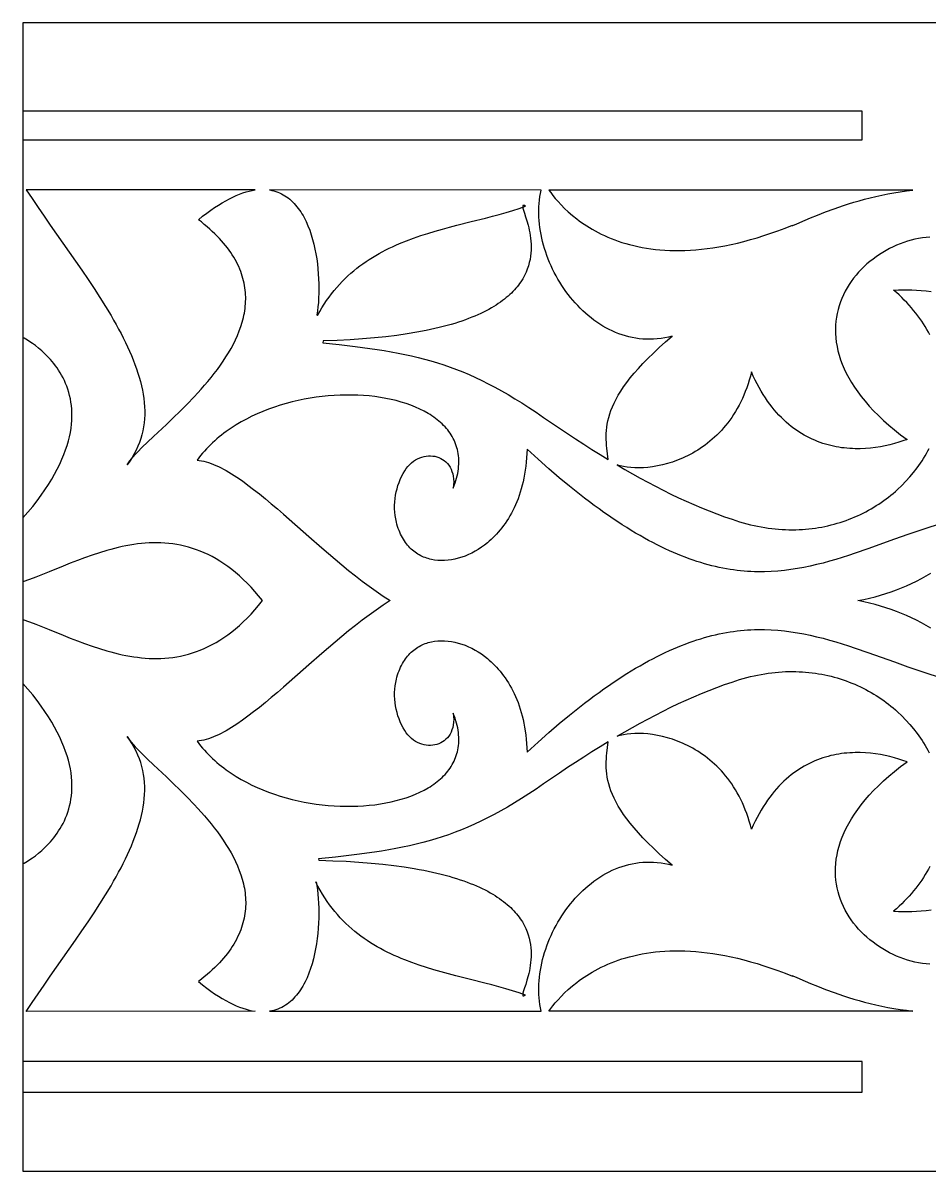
# Model space of a CAD drawing. Extents: x -53 to 63, y -91 to -51.
# Drawn here: x -53.41 to -21.84, y -91.46 to -51.46 of the extents above; entities that cross this region are included whole.
import ezdxf

# ---------------------------------------------------------------- set-up
doc = ezdxf.new("R2010")
doc.units = 0
doc.header["$MEASUREMENT"] = 0
doc.layers.get('0').update_dxf_attribs({"linetype": 'CONTINUOUS'})
doc.layers.add('LAYER_1', color=18, linetype='CONTINUOUS')

msp = doc.modelspace()

# ---------------------------------------------------------------- linework, layer by layer
msp.add_line((-53.408, -51.459), (-53.408, -91.458))
at = {"layer": 'LAYER_1'}
for points in [[(63.044, -51.459), (-31.624, -51.459), (-53.408, -51.459)], [(-21.809, -58.916), (-21.94, -58.928), (-22.071, -58.946), (-22.202, -58.968), (-22.332, -58.995), (-22.462, -59.027), (-22.591, -59.065), (-22.719, -59.106), (-22.846, -59.153), (-22.972, -59.204), (-23.095, -59.26), (-23.217, -59.32), (-23.337, -59.384), (-23.455, -59.453), (-23.571, -59.526), (-23.683, -59.602), (-23.793, -59.683), (-23.9, -59.768), (-24.004, -59.856), (-24.104, -59.948), (-24.201, -60.044), (-24.294, -60.143), (-24.383, -60.246), (-24.467, -60.352), (-24.548, -60.461), (-24.623, -60.574), (-24.694, -60.689), (-24.76, -60.807), (-24.821, -60.929), (-24.876, -61.053), (-24.926, -61.18), (-24.97, -61.309), (-25.008, -61.441), (-25.04, -61.576), (-25.065, -61.713), (-25.084, -61.852), (-25.096, -61.993), (-25.101, -62.136), (-25.099, -62.282), (-25.089, -62.429), (-25.072, -62.578), (-25.047, -62.729), (-25.014, -62.881), (-24.973, -63.035), (-24.924, -63.191), (-24.866, -63.348), (-24.799, -63.506), (-24.723, -63.665), (-24.638, -63.825), (-24.544, -63.987), (-24.44, -64.149), (-24.326, -64.312), (-24.202, -64.476), (-24.069, -64.641), (-23.924, -64.806), (-23.77, -64.972), (-23.604, -65.138), (-23.428, -65.304), (-23.24, -65.471), (-23.041, -65.638), (-22.83, -65.804), (-22.608, -65.971), (-22.748, -66.021), (-22.894, -66.069), (-23.046, -66.113), (-23.203, -66.154), (-23.365, -66.19), (-23.532, -66.222), (-23.703, -66.249), (-23.878, -66.269), (-24.056, -66.284), (-24.237, -66.291), (-24.42, -66.291), (-24.513, -66.288), (-24.605, -66.284), (-24.699, -66.276), (-24.792, -66.267), (-24.886, -66.256), (-24.98, -66.242), (-25.074, -66.225), (-25.168, -66.207), (-25.262, -66.185), (-25.356, -66.161), (-25.45, -66.135), (-25.544, -66.106), (-25.638, -66.073), (-25.731, -66.038), (-25.825, -66), (-25.918, -65.96), (-26.01, -65.916), (-26.102, -65.868), (-26.193, -65.818), (-26.284, -65.764), (-26.375, -65.707), (-26.464, -65.647), (-26.553, -65.583), (-26.641, -65.516), (-26.728, -65.445), (-26.815, -65.37), (-26.9, -65.291), (-26.985, -65.209), (-27.068, -65.123), (-27.15, -65.033), (-27.231, -64.939), (-27.311, -64.84), (-27.389, -64.738), (-27.466, -64.631), (-27.542, -64.52), (-27.616, -64.405), (-27.689, -64.285), (-27.76, -64.161), (-27.829, -64.032), (-27.897, -63.899), (-27.963, -63.761), (-28.028, -63.618), (-28.064, -63.761), (-28.104, -63.9), (-28.147, -64.036), (-28.192, -64.168), (-28.241, -64.297), (-28.292, -64.422), (-28.345, -64.543), (-28.401, -64.661), (-28.459, -64.775), (-28.52, -64.886), (-28.583, -64.994), (-28.648, -65.098), (-28.715, -65.199), (-28.784, -65.296), (-28.855, -65.391), (-28.927, -65.482), (-29.001, -65.57), (-29.077, -65.654), (-29.154, -65.736), (-29.233, -65.815), (-29.313, -65.891), (-29.394, -65.963), (-29.476, -66.033), (-29.559, -66.1), (-29.643, -66.164), (-29.729, -66.225), (-29.814, -66.284), (-29.901, -66.34), (-29.988, -66.393), (-30.075, -66.443), (-30.163, -66.491), (-30.252, -66.536), (-30.34, -66.579), (-30.429, -66.619), (-30.518, -66.657), (-30.606, -66.692), (-30.695, -66.725), (-30.783, -66.756), (-30.871, -66.784), (-30.958, -66.81), (-31.132, -66.855), (-31.303, -66.892), (-31.47, -66.921), (-31.633, -66.942), (-31.791, -66.955), (-31.944, -66.961), (-32.09, -66.959), (-32.229, -66.952), (-32.361, -66.937), (-32.484, -66.917), (-32.598, -66.891), (-32.651, -66.876), (-32.702, -66.859), (-32.436, -67.015), (-32.17, -67.167), (-31.904, -67.315), (-31.637, -67.46), (-31.37, -67.601), (-31.103, -67.738), (-30.836, -67.87), (-30.569, -67.998), (-30.301, -68.121), (-30.034, -68.24), (-29.767, -68.353), (-29.501, -68.461), (-29.234, -68.563), (-28.969, -68.66), (-28.703, -68.75), (-28.439, -68.835), (-28.313, -68.872), (-28.187, -68.907), (-28.062, -68.939), (-27.937, -68.968), (-27.813, -68.994), (-27.69, -69.018), (-27.567, -69.039), (-27.444, -69.058), (-27.322, -69.074), (-27.201, -69.087), (-27.08, -69.098), (-26.96, -69.106), (-26.841, -69.112), (-26.722, -69.115), (-26.605, -69.116), (-26.487, -69.115), (-26.371, -69.111), (-26.255, -69.105), (-26.141, -69.096), (-26.026, -69.086), (-25.913, -69.073), (-25.801, -69.057), (-25.69, -69.04), (-25.579, -69.02), (-25.469, -68.999), (-25.361, -68.975), (-25.253, -68.949), (-25.146, -68.921), (-25.041, -68.891), (-24.936, -68.859), (-24.832, -68.825), (-24.73, -68.789), (-24.628, -68.752), (-24.528, -68.712), (-24.429, -68.671), (-24.331, -68.627), (-24.234, -68.582), (-24.138, -68.536), (-24.044, -68.487), (-23.951, -68.437), (-23.859, -68.385), (-23.768, -68.331), (-23.679, -68.276), (-23.591, -68.219), (-23.504, -68.161), (-23.419, -68.101), (-23.335, -68.04), (-23.252, -67.977), (-23.171, -67.913), (-23.091, -67.847), (-23.013, -67.78), (-22.937, -67.712), (-22.788, -67.571), (-22.645, -67.426), (-22.509, -67.275), (-22.379, -67.12), (-22.256, -66.96), (-22.198, -66.879), (-22.14, -66.797), (-22.085, -66.713), (-22.031, -66.629), (-21.98, -66.544), (-21.93, -66.458), (-21.882, -66.371), (-21.835, -66.283)], [(-21.812, -62.327), (-21.864, -62.231), (-21.918, -62.135), (-21.975, -62.039), (-22.035, -61.944), (-22.097, -61.849), (-22.163, -61.755), (-22.231, -61.662), (-22.302, -61.569), (-22.377, -61.476), (-22.454, -61.385), (-22.534, -61.293), (-22.617, -61.203), (-22.703, -61.113), (-22.792, -61.025), (-22.884, -60.936), (-22.98, -60.849), (-23.078, -60.763), (-22.903, -60.755), (-22.7, -60.753), (-22.574, -60.755), (-22.435, -60.759), (-22.283, -60.767), (-22.119, -60.779), (-21.946, -60.795), (-21.764, -60.817)], [(-21.595, -68.953), (-21.845, -69.033), (-22.092, -69.114), (-22.576, -69.281), (-23.048, -69.449), (-23.968, -69.778), (-24.419, -69.934), (-24.643, -70.009), (-24.866, -70.08), (-25.088, -70.149), (-25.311, -70.213), (-25.533, -70.274), (-25.756, -70.33), (-25.979, -70.382), (-26.203, -70.428), (-26.427, -70.469), (-26.653, -70.505), (-26.88, -70.533), (-27.109, -70.556), (-27.34, -70.571), (-27.572, -70.579), (-27.807, -70.579), (-27.926, -70.576), (-28.045, -70.572), (-28.164, -70.565), (-28.285, -70.555), (-28.406, -70.544), (-28.528, -70.53), (-28.651, -70.514), (-28.774, -70.496), (-28.899, -70.475), (-29.024, -70.452), (-29.15, -70.426), (-29.277, -70.398), (-29.405, -70.367), (-29.534, -70.334), (-29.665, -70.298), (-29.796, -70.259), (-29.928, -70.218), (-30.061, -70.173), (-30.196, -70.126), (-30.332, -70.076), (-30.469, -70.023), (-30.607, -69.967), (-30.746, -69.907), (-30.887, -69.845), (-31.029, -69.78), (-31.172, -69.711), (-31.317, -69.639), (-31.463, -69.564), (-31.61, -69.486), (-31.759, -69.404), (-31.91, -69.319), (-32.062, -69.23), (-32.215, -69.138), (-32.37, -69.042), (-32.527, -68.943), (-32.685, -68.84), (-32.845, -68.733), (-33.007, -68.623), (-33.17, -68.509), (-33.336, -68.39), (-33.502, -68.269), (-33.671, -68.143), (-33.842, -68.013), (-34.014, -67.879), (-34.188, -67.741), (-34.364, -67.599), (-34.723, -67.302), (-35.089, -66.988), (-35.463, -66.657), (-35.846, -66.308), (-35.852, -66.463), (-35.861, -66.614), (-35.874, -66.761), (-35.89, -66.905), (-35.909, -67.045), (-35.931, -67.181), (-35.956, -67.313), (-35.984, -67.442), (-36.014, -67.567), (-36.047, -67.689), (-36.083, -67.807), (-36.121, -67.922), (-36.161, -68.034), (-36.203, -68.142), (-36.248, -68.247), (-36.294, -68.348), (-36.343, -68.447), (-36.393, -68.542), (-36.445, -68.634), (-36.498, -68.723), (-36.553, -68.809), (-36.61, -68.892), (-36.667, -68.972), (-36.726, -69.049), (-36.786, -69.123), (-36.847, -69.195), (-36.908, -69.264), (-36.971, -69.33), (-37.034, -69.393), (-37.098, -69.454), (-37.162, -69.512), (-37.227, -69.567), (-37.33, -69.65), (-37.437, -69.727), (-37.546, -69.799), (-37.658, -69.866), (-37.772, -69.926), (-37.887, -69.981), (-38.004, -70.03), (-38.122, -70.072), (-38.241, -70.108), (-38.36, -70.138), (-38.48, -70.161), (-38.599, -70.177), (-38.717, -70.186), (-38.835, -70.188), (-38.951, -70.183), (-39.065, -70.17), (-39.178, -70.15), (-39.233, -70.137), (-39.288, -70.122), (-39.342, -70.106), (-39.396, -70.087), (-39.448, -70.066), (-39.5, -70.043), (-39.551, -70.019), (-39.601, -69.992), (-39.651, -69.963), (-39.699, -69.932), (-39.746, -69.899), (-39.793, -69.864), (-39.838, -69.826), (-39.882, -69.787), (-39.925, -69.745), (-39.966, -69.701), (-40.007, -69.655), (-40.046, -69.607), (-40.084, -69.556), (-40.12, -69.503), (-40.155, -69.448), (-40.189, -69.391), (-40.221, -69.331), (-40.251, -69.269), (-40.28, -69.205), (-40.307, -69.138), (-40.333, -69.069), (-40.356, -68.997), (-40.378, -68.923), (-40.399, -68.847), (-40.423, -68.732), (-40.442, -68.617), (-40.454, -68.5), (-40.46, -68.383), (-40.46, -68.265), (-40.455, -68.148), (-40.443, -68.031), (-40.426, -67.915), (-40.404, -67.8), (-40.376, -67.687), (-40.343, -67.575), (-40.305, -67.466), (-40.262, -67.36), (-40.215, -67.256), (-40.163, -67.156), (-40.106, -67.06), (-40.052, -66.98), (-39.994, -66.907), (-39.932, -66.841), (-39.867, -66.781), (-39.8, -66.728), (-39.73, -66.682), (-39.658, -66.642), (-39.584, -66.609), (-39.509, -66.583), (-39.434, -66.563), (-39.358, -66.549), (-39.283, -66.542), (-39.207, -66.54), (-39.133, -66.546), (-39.06, -66.557), (-38.989, -66.575), (-38.92, -66.599), (-38.853, -66.628), (-38.79, -66.664), (-38.729, -66.706), (-38.673, -66.754), (-38.62, -66.808), (-38.573, -66.868), (-38.53, -66.933), (-38.492, -67.004), (-38.461, -67.081), (-38.435, -67.164), (-38.417, -67.252), (-38.405, -67.346), (-38.401, -67.446), (-38.404, -67.55), (-38.416, -67.661), (-38.382, -67.573), (-38.352, -67.486), (-38.324, -67.401), (-38.3, -67.316), (-38.279, -67.233), (-38.262, -67.151), (-38.248, -67.07), (-38.237, -66.99), (-38.229, -66.911), (-38.224, -66.834), (-38.222, -66.757), (-38.223, -66.682), (-38.227, -66.608), (-38.234, -66.535), (-38.243, -66.464), (-38.256, -66.393), (-38.271, -66.324), (-38.289, -66.256), (-38.31, -66.189), (-38.333, -66.123), (-38.359, -66.058), (-38.388, -65.995), (-38.419, -65.933), (-38.453, -65.872), (-38.489, -65.812), (-38.527, -65.754), (-38.568, -65.696), (-38.611, -65.64), (-38.656, -65.585), (-38.704, -65.532), (-38.753, -65.479), (-38.805, -65.428), (-38.859, -65.378), (-38.915, -65.329), (-38.973, -65.282), (-39.033, -65.235), (-39.095, -65.19), (-39.159, -65.147), (-39.225, -65.104), (-39.292, -65.063), (-39.432, -64.984), (-39.579, -64.91), (-39.732, -64.842), (-39.892, -64.778), (-40.057, -64.719), (-40.227, -64.666), (-40.402, -64.618), (-40.583, -64.575), (-40.767, -64.537), (-40.955, -64.505), (-41.148, -64.477), (-41.343, -64.455), (-41.541, -64.439), (-41.743, -64.427), (-41.946, -64.421), (-42.151, -64.421), (-42.359, -64.426), (-42.567, -64.436), (-42.776, -64.452), (-42.986, -64.473), (-43.197, -64.499), (-43.407, -64.532), (-43.617, -64.569), (-43.826, -64.613), (-44.034, -64.662), (-44.241, -64.716), (-44.446, -64.776), (-44.649, -64.842), (-44.85, -64.914), (-45.048, -64.991), (-45.243, -65.074), (-45.434, -65.163), (-45.622, -65.257), (-45.806, -65.358), (-45.985, -65.464), (-46.159, -65.576), (-46.329, -65.694), (-46.411, -65.755), (-46.493, -65.818), (-46.572, -65.882), (-46.651, -65.948), (-46.728, -66.015), (-46.803, -66.084), (-46.876, -66.154), (-46.948, -66.226), (-47.019, -66.299), (-47.087, -66.373), (-47.154, -66.45), (-47.219, -66.527), (-47.282, -66.606), (-47.343, -66.687), (-47.265, -66.697), (-47.185, -66.71), (-47.104, -66.728), (-47.022, -66.749), (-46.939, -66.775), (-46.855, -66.804), (-46.77, -66.837), (-46.683, -66.874), (-46.596, -66.914), (-46.507, -66.958), (-46.418, -67.004), (-46.327, -67.054), (-46.236, -67.108), (-46.143, -67.164), (-45.956, -67.285), (-45.764, -67.416), (-45.569, -67.558), (-45.371, -67.709), (-45.169, -67.868), (-44.964, -68.035), (-44.756, -68.209), (-44.545, -68.389), (-44.331, -68.573), (-43.449, -69.349), (-42.995, -69.747), (-42.764, -69.946), (-42.532, -70.144), (-42.298, -70.34), (-42.062, -70.532), (-41.825, -70.722), (-41.586, -70.907), (-41.346, -71.086), (-41.105, -71.26), (-40.863, -71.427), (-40.62, -71.586), (-40.863, -71.745), (-41.105, -71.912), (-41.346, -72.086), (-41.586, -72.265), (-41.825, -72.45), (-42.062, -72.639), (-42.298, -72.832), (-42.532, -73.028), (-42.764, -73.225), (-42.995, -73.424), (-43.449, -73.822), (-44.331, -74.598), (-44.545, -74.783), (-44.756, -74.963), (-44.964, -75.136), (-45.169, -75.303), (-45.371, -75.463), (-45.569, -75.613), (-45.764, -75.755), (-45.956, -75.887), (-46.143, -76.008), (-46.236, -76.064), (-46.327, -76.117), (-46.418, -76.167), (-46.507, -76.214), (-46.596, -76.258), (-46.683, -76.298), (-46.77, -76.334), (-46.855, -76.367), (-46.939, -76.397), (-47.022, -76.422), (-47.104, -76.444), (-47.185, -76.462), (-47.265, -76.475), (-47.343, -76.484), (-47.282, -76.565), (-47.219, -76.644), (-47.154, -76.722), (-47.087, -76.798), (-47.019, -76.873), (-46.948, -76.946), (-46.876, -77.018), (-46.803, -77.088), (-46.728, -77.156), (-46.651, -77.224), (-46.572, -77.289), (-46.493, -77.353), (-46.411, -77.416), (-46.329, -77.477), (-46.159, -77.595), (-45.985, -77.707), (-45.806, -77.814), (-45.622, -77.914), (-45.434, -78.009), (-45.243, -78.097), (-45.048, -78.18), (-44.85, -78.258), (-44.649, -78.329), (-44.446, -78.395), (-44.241, -78.455), (-44.034, -78.51), (-43.826, -78.559), (-43.617, -78.602), (-43.407, -78.64), (-43.197, -78.672), (-42.986, -78.699), (-42.776, -78.72), (-42.567, -78.736), (-42.359, -78.746), (-42.151, -78.751), (-41.946, -78.75), (-41.743, -78.744), (-41.541, -78.733), (-41.343, -78.716), (-41.148, -78.694), (-40.955, -78.667), (-40.767, -78.634), (-40.583, -78.596), (-40.402, -78.553), (-40.227, -78.505), (-40.057, -78.452), (-39.892, -78.393), (-39.732, -78.33), (-39.579, -78.261), (-39.432, -78.187), (-39.292, -78.109), (-39.225, -78.067), (-39.159, -78.025), (-39.095, -77.981), (-39.033, -77.936), (-38.973, -77.89), (-38.915, -77.842), (-38.859, -77.793), (-38.805, -77.743), (-38.753, -77.692), (-38.704, -77.64), (-38.656, -77.586), (-38.611, -77.531), (-38.568, -77.475), (-38.527, -77.418), (-38.489, -77.359), (-38.453, -77.3), (-38.419, -77.239), (-38.388, -77.176), (-38.359, -77.113), (-38.333, -77.049), (-38.31, -76.983), (-38.289, -76.916), (-38.271, -76.848), (-38.256, -76.778), (-38.243, -76.708), (-38.234, -76.636), (-38.227, -76.563), (-38.223, -76.489), (-38.222, -76.414), (-38.224, -76.338), (-38.229, -76.26), (-38.237, -76.182), (-38.248, -76.102), (-38.262, -76.021), (-38.279, -75.939), (-38.3, -75.855), (-38.324, -75.771), (-38.352, -75.685), (-38.382, -75.599), (-38.416, -75.511), (-38.404, -75.621), (-38.401, -75.726), (-38.405, -75.825), (-38.417, -75.919), (-38.435, -76.007), (-38.461, -76.09), (-38.492, -76.167), (-38.53, -76.238), (-38.573, -76.304), (-38.62, -76.363), (-38.673, -76.417), (-38.729, -76.465), (-38.79, -76.507), (-38.853, -76.543), (-38.92, -76.573), (-38.989, -76.596), (-39.06, -76.614), (-39.133, -76.626), (-39.207, -76.631), (-39.283, -76.63), (-39.358, -76.622), (-39.434, -76.609), (-39.509, -76.589), (-39.584, -76.562), (-39.658, -76.529), (-39.73, -76.489), (-39.8, -76.443), (-39.867, -76.39), (-39.932, -76.331), (-39.994, -76.264), (-40.052, -76.191), (-40.106, -76.111), (-40.163, -76.015), (-40.215, -75.915), (-40.262, -75.812), (-40.305, -75.705), (-40.343, -75.596), (-40.376, -75.485), (-40.404, -75.371), (-40.426, -75.256), (-40.443, -75.14), (-40.455, -75.023), (-40.46, -74.906), (-40.46, -74.789), (-40.454, -74.671), (-40.442, -74.555), (-40.423, -74.439), (-40.399, -74.325), (-40.378, -74.248), (-40.356, -74.174), (-40.333, -74.103), (-40.307, -74.033), (-40.28, -73.967), (-40.251, -73.902), (-40.221, -73.84), (-40.189, -73.78), (-40.155, -73.723), (-40.12, -73.668), (-40.084, -73.615), (-40.046, -73.564), (-40.007, -73.516), (-39.966, -73.47), (-39.925, -73.426), (-39.882, -73.384), (-39.838, -73.345), (-39.793, -73.308), (-39.746, -73.272), (-39.699, -73.239), (-39.651, -73.208), (-39.601, -73.179), (-39.551, -73.153), (-39.5, -73.128), (-39.448, -73.105), (-39.396, -73.084), (-39.342, -73.066), (-39.288, -73.049), (-39.233, -73.034), (-39.178, -73.021), (-39.065, -73.001), (-38.951, -72.988), (-38.835, -72.983), (-38.717, -72.985), (-38.599, -72.995), (-38.48, -73.011), (-38.36, -73.034), (-38.241, -73.063), (-38.122, -73.099), (-38.004, -73.142), (-37.887, -73.19), (-37.772, -73.245), (-37.658, -73.306), (-37.546, -73.372), (-37.437, -73.444), (-37.33, -73.521), (-37.227, -73.604), (-37.162, -73.66), (-37.098, -73.718), (-37.034, -73.779), (-36.971, -73.842), (-36.908, -73.908), (-36.847, -73.977), (-36.786, -74.048), (-36.726, -74.122), (-36.667, -74.2), (-36.61, -74.28), (-36.553, -74.363), (-36.498, -74.449), (-36.445, -74.538), (-36.393, -74.63), (-36.343, -74.725), (-36.294, -74.823), (-36.248, -74.925), (-36.203, -75.03), (-36.161, -75.138), (-36.121, -75.249), (-36.083, -75.364), (-36.047, -75.483), (-36.014, -75.604), (-35.984, -75.73), (-35.956, -75.858), (-35.931, -75.991), (-35.909, -76.127), (-35.89, -76.267), (-35.874, -76.41), (-35.861, -76.557), (-35.852, -76.708), (-35.846, -76.863), (-35.463, -76.514), (-35.089, -76.183), (-34.723, -75.869), (-34.364, -75.573), (-34.188, -75.431), (-34.014, -75.293), (-33.842, -75.159), (-33.671, -75.029), (-33.502, -74.903), (-33.336, -74.781), (-33.17, -74.663), (-33.007, -74.549), (-32.845, -74.438), (-32.685, -74.331), (-32.527, -74.228), (-32.37, -74.129), (-32.215, -74.033), (-32.062, -73.941), (-31.91, -73.853), (-31.759, -73.767), (-31.61, -73.686), (-31.463, -73.607), (-31.317, -73.532), (-31.172, -73.46), (-31.029, -73.392), (-30.887, -73.326), (-30.746, -73.264), (-30.607, -73.205), (-30.469, -73.149), (-30.332, -73.096), (-30.196, -73.046), (-30.061, -72.998), (-29.928, -72.954), (-29.796, -72.912), (-29.665, -72.874), (-29.534, -72.838), (-29.405, -72.804), (-29.277, -72.773), (-29.15, -72.745), (-29.024, -72.72), (-28.899, -72.696), (-28.774, -72.676), (-28.651, -72.657), (-28.528, -72.641), (-28.406, -72.628), (-28.285, -72.616), (-28.164, -72.607), (-28.045, -72.6), (-27.926, -72.595), (-27.807, -72.592), (-27.572, -72.593), (-27.34, -72.601), (-27.109, -72.616), (-26.88, -72.638), (-26.653, -72.667), (-26.427, -72.702), (-26.203, -72.743), (-25.979, -72.79), (-25.756, -72.841), (-25.533, -72.898), (-25.311, -72.958), (-25.088, -73.023), (-24.866, -73.091), (-24.643, -73.163), (-24.419, -73.237), (-23.968, -73.393), (-23.048, -73.723), (-22.576, -73.891), (-22.092, -74.057), (-21.845, -74.139), (-21.595, -74.219)], [(-21.773, -72.542), (-21.939, -72.447), (-22.106, -72.356), (-22.276, -72.269), (-22.447, -72.186), (-22.621, -72.107), (-22.798, -72.033), (-22.977, -71.962), (-23.158, -71.895), (-23.343, -71.833), (-23.531, -71.775), (-23.723, -71.721), (-23.918, -71.671), (-24.117, -71.626), (-24.32, -71.586), (-24.117, -71.545), (-23.918, -71.5), (-23.723, -71.451), (-23.531, -71.397), (-23.343, -71.339), (-23.158, -71.277), (-22.977, -71.21), (-22.798, -71.139), (-22.621, -71.064), (-22.447, -70.985), (-22.276, -70.902), (-22.106, -70.815), (-21.939, -70.725), (-21.773, -70.63)], [(-21.809, -84.255), (-21.94, -84.243), (-22.071, -84.226), (-22.202, -84.204), (-22.332, -84.177), (-22.462, -84.144), (-22.591, -84.107), (-22.719, -84.065), (-22.846, -84.019), (-22.972, -83.968), (-23.095, -83.912), (-23.217, -83.852), (-23.337, -83.787), (-23.455, -83.719), (-23.571, -83.646), (-23.683, -83.569), (-23.793, -83.489), (-23.9, -83.404), (-24.004, -83.315), (-24.104, -83.223), (-24.201, -83.128), (-24.294, -83.028), (-24.383, -82.926), (-24.467, -82.82), (-24.548, -82.71), (-24.623, -82.598), (-24.694, -82.483), (-24.76, -82.364), (-24.821, -82.243), (-24.876, -82.119), (-24.926, -81.992), (-24.97, -81.862), (-25.008, -81.73), (-25.04, -81.596), (-25.065, -81.459), (-25.084, -81.32), (-25.096, -81.179), (-25.101, -81.035), (-25.099, -80.89), (-25.089, -80.743), (-25.072, -80.594), (-25.047, -80.443), (-25.014, -80.29), (-24.973, -80.136), (-24.924, -79.981), (-24.866, -79.824), (-24.799, -79.666), (-24.723, -79.507), (-24.638, -79.346), (-24.544, -79.185), (-24.44, -79.022), (-24.326, -78.859), (-24.202, -78.695), (-24.069, -78.531), (-23.924, -78.365), (-23.77, -78.2), (-23.604, -78.034), (-23.428, -77.867), (-23.24, -77.701), (-23.041, -77.534), (-22.83, -77.367), (-22.608, -77.201), (-22.748, -77.151), (-22.894, -77.103), (-23.046, -77.059), (-23.203, -77.018), (-23.365, -76.981), (-23.532, -76.95), (-23.703, -76.923), (-23.878, -76.902), (-24.056, -76.888), (-24.237, -76.88), (-24.42, -76.88), (-24.513, -76.883), (-24.605, -76.888), (-24.699, -76.895), (-24.792, -76.905), (-24.886, -76.916), (-24.98, -76.93), (-25.074, -76.946), (-25.168, -76.965), (-25.262, -76.986), (-25.356, -77.01), (-25.45, -77.037), (-25.544, -77.066), (-25.638, -77.098), (-25.731, -77.133), (-25.825, -77.171), (-25.918, -77.212), (-26.01, -77.256), (-26.102, -77.303), (-26.193, -77.353), (-26.284, -77.407), (-26.375, -77.464), (-26.464, -77.524), (-26.553, -77.588), (-26.641, -77.656), (-26.728, -77.727), (-26.815, -77.802), (-26.9, -77.88), (-26.985, -77.962), (-27.068, -78.048), (-27.15, -78.139), (-27.231, -78.233), (-27.311, -78.331), (-27.389, -78.433), (-27.466, -78.54), (-27.542, -78.651), (-27.616, -78.766), (-27.689, -78.886), (-27.76, -79.01), (-27.829, -79.139), (-27.897, -79.272), (-27.963, -79.411), (-28.028, -79.553), (-28.064, -79.41), (-28.104, -79.271), (-28.147, -79.135), (-28.192, -79.003), (-28.241, -78.874), (-28.292, -78.749), (-28.345, -78.628), (-28.401, -78.51), (-28.459, -78.396), (-28.52, -78.285), (-28.583, -78.177), (-28.648, -78.073), (-28.715, -77.972), (-28.784, -77.875), (-28.855, -77.781), (-28.927, -77.689), (-29.001, -77.602), (-29.077, -77.517), (-29.154, -77.435), (-29.233, -77.356), (-29.313, -77.281), (-29.394, -77.208), (-29.476, -77.138), (-29.559, -77.071), (-29.643, -77.007), (-29.729, -76.946), (-29.814, -76.887), (-29.901, -76.832), (-29.988, -76.778), (-30.075, -76.728), (-30.163, -76.68), (-30.252, -76.635), (-30.34, -76.592), (-30.429, -76.552), (-30.518, -76.514), (-30.606, -76.479), (-30.695, -76.446), (-30.783, -76.416), (-30.871, -76.387), (-30.958, -76.361), (-31.132, -76.316), (-31.303, -76.279), (-31.47, -76.25), (-31.633, -76.23), (-31.791, -76.216), (-31.944, -76.211), (-32.09, -76.212), (-32.229, -76.22), (-32.361, -76.234), (-32.484, -76.255), (-32.598, -76.281), (-32.651, -76.296), (-32.702, -76.312), (-32.436, -76.157), (-32.17, -76.005), (-31.904, -75.856), (-31.637, -75.712), (-31.37, -75.571), (-31.103, -75.434), (-30.836, -75.301), (-30.569, -75.173), (-30.301, -75.05), (-30.034, -74.932), (-29.767, -74.819), (-29.501, -74.711), (-29.234, -74.608), (-28.969, -74.512), (-28.703, -74.421), (-28.439, -74.337), (-28.313, -74.299), (-28.187, -74.265), (-28.062, -74.233), (-27.937, -74.203), (-27.813, -74.177), (-27.69, -74.153), (-27.567, -74.132), (-27.444, -74.114), (-27.322, -74.098), (-27.201, -74.084), (-27.08, -74.074), (-26.96, -74.065), (-26.841, -74.059), (-26.722, -74.056), (-26.605, -74.055), (-26.487, -74.057), (-26.371, -74.061), (-26.255, -74.067), (-26.141, -74.075), (-26.026, -74.086), (-25.913, -74.099), (-25.801, -74.114), (-25.69, -74.132), (-25.579, -74.151), (-25.469, -74.173), (-25.361, -74.197), (-25.253, -74.222), (-25.146, -74.25), (-25.041, -74.28), (-24.936, -74.312), (-24.832, -74.346), (-24.73, -74.382), (-24.628, -74.42), (-24.528, -74.459), (-24.429, -74.501), (-24.331, -74.544), (-24.234, -74.589), (-24.138, -74.636), (-24.044, -74.684), (-23.951, -74.735), (-23.859, -74.787), (-23.768, -74.84), (-23.679, -74.895), (-23.591, -74.952), (-23.504, -75.01), (-23.419, -75.07), (-23.335, -75.131), (-23.252, -75.194), (-23.171, -75.258), (-23.091, -75.324), (-23.013, -75.391), (-22.937, -75.459), (-22.788, -75.6), (-22.645, -75.746), (-22.509, -75.896), (-22.379, -76.052), (-22.256, -76.211), (-22.198, -76.292), (-22.14, -76.375), (-22.085, -76.458), (-22.031, -76.542), (-21.98, -76.627), (-21.93, -76.714), (-21.882, -76.8), (-21.835, -76.888)], [(-21.812, -80.844), (-21.864, -80.941), (-21.918, -81.037), (-21.975, -81.132), (-22.035, -81.227), (-22.097, -81.322), (-22.163, -81.416), (-22.231, -81.51), (-22.302, -81.603), (-22.377, -81.695), (-22.454, -81.787), (-22.534, -81.878), (-22.617, -81.968), (-22.703, -82.058), (-22.792, -82.147), (-22.884, -82.235), (-22.98, -82.322), (-23.078, -82.409), (-22.903, -82.417), (-22.7, -82.419), (-22.574, -82.417), (-22.435, -82.412), (-22.283, -82.404), (-22.119, -82.392), (-21.946, -82.376), (-21.764, -82.354)], [(-53.408, -91.458), (-31.624, -91.458), (63.044, -91.458)]]:
    msp.add_lwpolyline(points, dxfattribs=at)
for points in [[(-53.408, -55.529), (-24.173, -55.529), (-24.173, -54.537), (-53.408, -54.537)], [(-45.323, -57.278), (-53.293, -57.275), (-53.092, -57.579), (-52.884, -57.886), (-52.672, -58.194), (-52.455, -58.505), (-51.573, -59.76), (-51.355, -60.076), (-51.14, -60.392), (-50.93, -60.708), (-50.726, -61.024), (-50.528, -61.339), (-50.34, -61.653), (-50.249, -61.81), (-50.16, -61.966), (-50.075, -62.122), (-49.992, -62.278), (-49.912, -62.433), (-49.835, -62.587), (-49.762, -62.742), (-49.692, -62.895), (-49.626, -63.049), (-49.564, -63.201), (-49.505, -63.353), (-49.451, -63.504), (-49.401, -63.655), (-49.355, -63.805), (-49.314, -63.954), (-49.278, -64.102), (-49.246, -64.25), (-49.22, -64.396), (-49.198, -64.542), (-49.182, -64.687), (-49.172, -64.831), (-49.167, -64.973), (-49.168, -65.115), (-49.175, -65.256), (-49.188, -65.396), (-49.207, -65.534), (-49.233, -65.671), (-49.265, -65.807), (-49.304, -65.942), (-49.35, -66.076), (-49.403, -66.208), (-49.463, -66.339), (-49.531, -66.469), (-49.605, -66.597), (-49.688, -66.724), (-49.779, -66.849), (-49.737, -66.785), (-49.688, -66.718), (-49.632, -66.647), (-49.568, -66.572), (-49.499, -66.495), (-49.423, -66.414), (-49.255, -66.243), (-49.067, -66.06), (-48.862, -65.866), (-48.413, -65.443), (-48.174, -65.217), (-47.931, -64.98), (-47.686, -64.735), (-47.441, -64.48), (-47.32, -64.35), (-47.2, -64.218), (-47.082, -64.083), (-46.966, -63.947), (-46.853, -63.809), (-46.742, -63.67), (-46.635, -63.528), (-46.531, -63.385), (-46.431, -63.241), (-46.335, -63.095), (-46.244, -62.947), (-46.158, -62.798), (-46.077, -62.648), (-46.002, -62.496), (-45.933, -62.344), (-45.871, -62.19), (-45.816, -62.035), (-45.767, -61.879), (-45.727, -61.722), (-45.71, -61.643), (-45.694, -61.564), (-45.681, -61.485), (-45.67, -61.405), (-45.662, -61.326), (-45.655, -61.246), (-45.651, -61.166), (-45.649, -61.086), (-45.649, -61.005), (-45.652, -60.925), (-45.657, -60.844), (-45.665, -60.763), (-45.675, -60.682), (-45.688, -60.601), (-45.704, -60.52), (-45.722, -60.439), (-45.743, -60.358), (-45.767, -60.276), (-45.794, -60.195), (-45.823, -60.113), (-45.856, -60.031), (-45.891, -59.949), (-45.93, -59.868), (-45.971, -59.786), (-46.016, -59.704), (-46.063, -59.622), (-46.114, -59.54), (-46.169, -59.458), (-46.226, -59.376), (-46.287, -59.294), (-46.351, -59.212), (-46.419, -59.13), (-46.49, -59.048), (-46.565, -58.966), (-46.643, -58.884), (-46.725, -58.802), (-46.811, -58.72), (-46.9, -58.638), (-46.993, -58.556), (-47.09, -58.475), (-47.191, -58.393), (-47.295, -58.312), (-47.15, -58.195), (-47.007, -58.086), (-46.868, -57.985), (-46.731, -57.89), (-46.598, -57.803), (-46.468, -57.723), (-46.34, -57.65), (-46.216, -57.583), (-46.094, -57.523), (-45.976, -57.47), (-45.86, -57.423), (-45.747, -57.382), (-45.637, -57.347), (-45.529, -57.319), (-45.425, -57.296)], [(-43.167, -61.631), (-43.143, -61.652), (-43.068, -61.515), (-42.99, -61.382), (-42.91, -61.253), (-42.828, -61.129), (-42.743, -61.009), (-42.656, -60.892), (-42.566, -60.78), (-42.475, -60.671), (-42.381, -60.565), (-42.286, -60.464), (-42.188, -60.366), (-42.089, -60.271), (-41.988, -60.18), (-41.885, -60.091), (-41.78, -60.006), (-41.673, -59.924), (-41.565, -59.845), (-41.456, -59.769), (-41.345, -59.696), (-41.233, -59.625), (-41.119, -59.557), (-41.004, -59.492), (-40.888, -59.428), (-40.771, -59.368), (-40.653, -59.309), (-40.534, -59.253), (-40.414, -59.199), (-40.293, -59.146), (-40.048, -59.047), (-39.801, -58.955), (-39.552, -58.869), (-39.301, -58.789), (-39.049, -58.713), (-38.796, -58.642), (-38.544, -58.573), (-38.291, -58.508), (-37.789, -58.381), (-37.295, -58.257), (-37.052, -58.194), (-36.813, -58.13), (-36.578, -58.063), (-36.347, -57.993), (-36.121, -57.919), (-35.9, -57.841), (-35.932, -57.824), (-35.956, -57.815), (-35.975, -57.813), (-35.982, -57.815), (-35.988, -57.819), (-35.995, -57.831), (-35.998, -57.849), (-35.996, -57.875), (-35.99, -57.906), (-35.968, -57.986), (-35.935, -58.088), (-35.895, -58.211), (-35.851, -58.351), (-35.808, -58.509), (-35.787, -58.593), (-35.768, -58.681), (-35.75, -58.771), (-35.734, -58.865), (-35.722, -58.962), (-35.712, -59.062), (-35.706, -59.163), (-35.704, -59.267), (-35.706, -59.373), (-35.713, -59.48), (-35.725, -59.588), (-35.743, -59.698), (-35.768, -59.809), (-35.799, -59.921), (-35.837, -60.033), (-35.882, -60.145), (-35.936, -60.258), (-35.998, -60.37), (-36.068, -60.482), (-36.107, -60.538), (-36.148, -60.594), (-36.192, -60.649), (-36.238, -60.704), (-36.287, -60.759), (-36.338, -60.814), (-36.392, -60.868), (-36.449, -60.922), (-36.508, -60.976), (-36.57, -61.029), (-36.636, -61.081), (-36.704, -61.134), (-36.775, -61.185), (-36.849, -61.237), (-36.926, -61.287), (-37.006, -61.337), (-37.09, -61.387), (-37.177, -61.436), (-37.267, -61.484), (-37.36, -61.532), (-37.457, -61.578), (-37.558, -61.624), (-37.662, -61.67), (-37.769, -61.714), (-37.881, -61.758), (-37.996, -61.801), (-38.114, -61.843), (-38.237, -61.884), (-38.363, -61.924), (-38.493, -61.963), (-38.628, -62.001), (-38.766, -62.038), (-38.909, -62.074), (-39.055, -62.109), (-39.206, -62.143), (-39.361, -62.176), (-39.684, -62.237), (-40.025, -62.294), (-40.384, -62.346), (-40.762, -62.393), (-41.159, -62.434), (-41.575, -62.469), (-42.011, -62.498), (-42.467, -62.52), (-42.945, -62.537), (-42.964, -62.604), (-42.387, -62.665), (-41.84, -62.729), (-41.576, -62.763), (-41.319, -62.798), (-41.066, -62.836), (-40.819, -62.875), (-40.576, -62.917), (-40.338, -62.962), (-40.103, -63.009), (-39.872, -63.06), (-39.644, -63.114), (-39.418, -63.173), (-39.194, -63.235), (-38.971, -63.302), (-38.75, -63.373), (-38.53, -63.45), (-38.309, -63.531), (-38.089, -63.618), (-37.868, -63.711), (-37.646, -63.811), (-37.422, -63.916), (-37.197, -64.028), (-36.969, -64.147), (-36.738, -64.274), (-36.504, -64.407), (-36.266, -64.549), (-36.025, -64.699), (-35.778, -64.857), (-35.527, -65.023), (-35.27, -65.199), (-34.993, -65.39), (-34.715, -65.579), (-34.435, -65.767), (-34.154, -65.953), (-33.871, -66.136), (-33.587, -66.317), (-33.303, -66.495), (-33.017, -66.671), (-33.042, -66.475), (-33.066, -66.277), (-33.075, -66.177), (-33.083, -66.075), (-33.087, -65.973), (-33.089, -65.869), (-33.087, -65.763), (-33.081, -65.656), (-33.07, -65.546), (-33.053, -65.434), (-33.031, -65.319), (-33.002, -65.202), (-32.967, -65.081), (-32.924, -64.958), (-32.873, -64.831), (-32.813, -64.7), (-32.745, -64.565), (-32.667, -64.427), (-32.579, -64.284), (-32.48, -64.137), (-32.37, -63.984), (-32.248, -63.827), (-32.114, -63.665), (-31.967, -63.498), (-31.807, -63.325), (-31.633, -63.146), (-31.444, -62.961), (-31.241, -62.77), (-31.022, -62.573), (-30.787, -62.369), (-30.919, -62.402), (-31.049, -62.429), (-31.178, -62.45), (-31.307, -62.466), (-31.435, -62.476), (-31.562, -62.48), (-31.687, -62.478), (-31.812, -62.472), (-31.936, -62.46), (-32.058, -62.443), (-32.179, -62.421), (-32.299, -62.394), (-32.417, -62.362), (-32.534, -62.326), (-32.65, -62.285), (-32.764, -62.24), (-32.876, -62.19), (-32.987, -62.137), (-33.096, -62.079), (-33.203, -62.017), (-33.308, -61.952), (-33.412, -61.883), (-33.514, -61.81), (-33.614, -61.735), (-33.711, -61.655), (-33.807, -61.573), (-33.9, -61.487), (-33.992, -61.399), (-34.081, -61.308), (-34.167, -61.214), (-34.252, -61.117), (-34.334, -61.018), (-34.413, -60.917), (-34.49, -60.814), (-34.565, -60.708), (-34.636, -60.6), (-34.705, -60.491), (-34.772, -60.38), (-34.835, -60.267), (-34.896, -60.153), (-34.954, -60.037), (-35.008, -59.921), (-35.06, -59.803), (-35.109, -59.684), (-35.155, -59.564), (-35.197, -59.443), (-35.236, -59.322), (-35.272, -59.201), (-35.304, -59.078), (-35.333, -58.956), (-35.359, -58.834), (-35.381, -58.711), (-35.4, -58.589), (-35.415, -58.466), (-35.426, -58.344), (-35.433, -58.223), (-35.437, -58.102), (-35.437, -57.982), (-35.433, -57.862), (-35.425, -57.744), (-35.413, -57.627), (-35.397, -57.51), (-35.377, -57.395), (-35.352, -57.282), (-44.814, -57.278), (-44.741, -57.292), (-44.67, -57.309), (-44.601, -57.329), (-44.534, -57.352), (-44.468, -57.379), (-44.405, -57.409), (-44.343, -57.442), (-44.283, -57.477), (-44.224, -57.516), (-44.168, -57.557), (-44.112, -57.601), (-44.059, -57.648), (-44.007, -57.697), (-43.957, -57.749), (-43.909, -57.803), (-43.862, -57.859), (-43.817, -57.918), (-43.773, -57.978), (-43.731, -58.041), (-43.69, -58.105), (-43.651, -58.172), (-43.613, -58.24), (-43.577, -58.31), (-43.543, -58.381), (-43.478, -58.529), (-43.418, -58.682), (-43.365, -58.84), (-43.316, -59.003), (-43.273, -59.168), (-43.235, -59.337), (-43.202, -59.508), (-43.174, -59.68), (-43.151, -59.853), (-43.132, -60.027), (-43.118, -60.2), (-43.107, -60.372), (-43.102, -60.542), (-43.1, -60.71), (-43.102, -60.875), (-43.108, -61.036), (-43.117, -61.193), (-43.13, -61.345), (-43.147, -61.491)], [(-22.406, -57.288), (-35.085, -57.282), (-35.02, -57.371), (-34.946, -57.469), (-34.861, -57.573), (-34.764, -57.684), (-34.657, -57.799), (-34.539, -57.919), (-34.408, -58.041), (-34.266, -58.164), (-34.112, -58.287), (-34.03, -58.349), (-33.945, -58.41), (-33.857, -58.47), (-33.765, -58.53), (-33.671, -58.589), (-33.573, -58.647), (-33.471, -58.704), (-33.367, -58.76), (-33.259, -58.815), (-33.148, -58.867), (-33.033, -58.918), (-32.915, -58.968), (-32.793, -59.015), (-32.668, -59.06), (-32.539, -59.103), (-32.407, -59.143), (-32.271, -59.181), (-32.131, -59.217), (-31.987, -59.249), (-31.84, -59.278), (-31.689, -59.304), (-31.535, -59.327), (-31.376, -59.346), (-31.214, -59.362), (-31.048, -59.374), (-30.877, -59.383), (-30.703, -59.387), (-30.525, -59.387), (-30.343, -59.382), (-30.157, -59.374), (-29.967, -59.36), (-29.772, -59.342), (-29.574, -59.319), (-29.371, -59.291), (-29.164, -59.257), (-28.953, -59.219), (-28.737, -59.175), (-28.518, -59.125), (-28.294, -59.069), (-28.065, -59.008), (-27.832, -58.94), (-27.595, -58.866), (-27.353, -58.786), (-27.107, -58.699), (-26.856, -58.606), (-26.601, -58.506), (-26.608, -58.517), (-26.608, -58.519), (-26.604, -58.52), (-26.588, -58.517), (-26.56, -58.508), (-26.472, -58.471), (-26.342, -58.414), (-25.966, -58.251), (-25.724, -58.151), (-25.451, -58.043), (-25.148, -57.931), (-24.986, -57.875), (-24.817, -57.818), (-24.643, -57.762), (-24.463, -57.706), (-24.277, -57.652), (-24.086, -57.6), (-23.89, -57.549), (-23.689, -57.501), (-23.484, -57.456), (-23.275, -57.415), (-23.062, -57.376), (-22.846, -57.342), (-22.627, -57.313)], [(-53.408, -68.704), (-53.234, -68.501), (-53.07, -68.301), (-52.917, -68.104), (-52.775, -67.911), (-52.643, -67.722), (-52.52, -67.536), (-52.408, -67.354), (-52.305, -67.175), (-52.211, -67), (-52.125, -66.829), (-52.049, -66.661), (-51.981, -66.496), (-51.921, -66.335), (-51.869, -66.177), (-51.824, -66.023), (-51.787, -65.873), (-51.756, -65.725), (-51.733, -65.581), (-51.716, -65.441), (-51.705, -65.304), (-51.7, -65.17), (-51.701, -65.04), (-51.707, -64.913), (-51.719, -64.789), (-51.735, -64.669), (-51.757, -64.552), (-51.782, -64.438), (-51.812, -64.328), (-51.845, -64.221), (-51.883, -64.117), (-51.923, -64.016), (-51.967, -63.919), (-52.013, -63.824), (-52.062, -63.733), (-52.113, -63.645), (-52.167, -63.561), (-52.222, -63.479), (-52.278, -63.401), (-52.336, -63.326), (-52.395, -63.253), (-52.454, -63.184), (-52.514, -63.119), (-52.574, -63.056), (-52.634, -62.996), (-52.753, -62.885), (-52.868, -62.787), (-52.977, -62.701), (-53.079, -62.626), (-53.171, -62.563), (-53.251, -62.512), (-53.366, -62.445), (-53.408, -62.422)], [(-53.408, -72.241), (-53.186, -72.322), (-52.96, -72.408), (-52.493, -72.595), (-52.01, -72.792), (-51.763, -72.89), (-51.513, -72.987), (-51.26, -73.082), (-51.003, -73.172), (-50.744, -73.257), (-50.483, -73.336), (-50.351, -73.372), (-50.219, -73.407), (-50.087, -73.439), (-49.953, -73.469), (-49.82, -73.496), (-49.686, -73.52), (-49.551, -73.542), (-49.416, -73.56), (-49.281, -73.575), (-49.146, -73.587), (-49.01, -73.596), (-48.874, -73.6), (-48.738, -73.601), (-48.601, -73.598), (-48.464, -73.59), (-48.327, -73.579), (-48.19, -73.562), (-48.053, -73.542), (-47.916, -73.516), (-47.779, -73.485), (-47.641, -73.45), (-47.504, -73.409), (-47.367, -73.362), (-47.23, -73.31), (-47.093, -73.252), (-46.956, -73.188), (-46.819, -73.119), (-46.682, -73.043), (-46.545, -72.96), (-46.409, -72.871), (-46.273, -72.775), (-46.137, -72.673), (-46.002, -72.563), (-45.867, -72.446), (-45.732, -72.322), (-45.597, -72.191), (-45.463, -72.051), (-45.33, -71.904), (-45.197, -71.749), (-45.064, -71.586), (-45.197, -71.423), (-45.33, -71.268), (-45.463, -71.12), (-45.597, -70.981), (-45.732, -70.85), (-45.867, -70.725), (-46.002, -70.609), (-46.137, -70.499), (-46.273, -70.396), (-46.409, -70.301), (-46.545, -70.212), (-46.682, -70.129), (-46.819, -70.053), (-46.956, -69.983), (-47.093, -69.92), (-47.23, -69.862), (-47.367, -69.81), (-47.504, -69.763), (-47.641, -69.722), (-47.779, -69.686), (-47.916, -69.656), (-48.053, -69.63), (-48.19, -69.609), (-48.327, -69.593), (-48.464, -69.581), (-48.601, -69.574), (-48.738, -69.57), (-48.874, -69.571), (-49.01, -69.576), (-49.146, -69.584), (-49.281, -69.596), (-49.416, -69.611), (-49.551, -69.63), (-49.686, -69.651), (-49.82, -69.676), (-49.953, -69.703), (-50.087, -69.732), (-50.219, -69.765), (-50.351, -69.799), (-50.483, -69.835), (-50.744, -69.914), (-51.003, -69.999), (-51.26, -70.09), (-51.513, -70.184), (-51.763, -70.281), (-52.01, -70.38), (-52.493, -70.576), (-52.96, -70.763), (-53.186, -70.85), (-53.408, -70.93)], [(-53.408, -80.75), (-53.366, -80.727), (-53.251, -80.66), (-53.171, -80.608), (-53.079, -80.546), (-52.977, -80.471), (-52.868, -80.385), (-52.753, -80.286), (-52.634, -80.176), (-52.574, -80.116), (-52.514, -80.053), (-52.454, -79.987), (-52.395, -79.918), (-52.336, -79.846), (-52.278, -79.771), (-52.222, -79.692), (-52.167, -79.611), (-52.113, -79.526), (-52.062, -79.438), (-52.013, -79.347), (-51.967, -79.253), (-51.923, -79.156), (-51.883, -79.055), (-51.845, -78.951), (-51.812, -78.844), (-51.782, -78.733), (-51.757, -78.62), (-51.735, -78.503), (-51.719, -78.382), (-51.707, -78.259), (-51.701, -78.132), (-51.7, -78.001), (-51.705, -77.868), (-51.716, -77.731), (-51.733, -77.59), (-51.756, -77.446), (-51.787, -77.299), (-51.824, -77.148), (-51.869, -76.994), (-51.921, -76.837), (-51.981, -76.675), (-52.049, -76.511), (-52.125, -76.343), (-52.211, -76.171), (-52.305, -75.996), (-52.408, -75.818), (-52.52, -75.635), (-52.643, -75.45), (-52.775, -75.26), (-52.917, -75.067), (-53.07, -74.871), (-53.234, -74.671), (-53.408, -74.467)], [(-45.323, -85.893), (-53.293, -85.896), (-53.092, -85.592), (-52.884, -85.285), (-52.672, -84.977), (-52.455, -84.666), (-51.573, -83.411), (-51.355, -83.095), (-51.14, -82.779), (-50.93, -82.463), (-50.726, -82.148), (-50.528, -81.833), (-50.34, -81.519), (-50.249, -81.362), (-50.16, -81.206), (-50.075, -81.05), (-49.992, -80.894), (-49.912, -80.739), (-49.835, -80.584), (-49.762, -80.43), (-49.692, -80.276), (-49.626, -80.123), (-49.564, -79.971), (-49.505, -79.819), (-49.451, -79.667), (-49.401, -79.517), (-49.355, -79.367), (-49.314, -79.218), (-49.278, -79.07), (-49.246, -78.922), (-49.22, -78.775), (-49.198, -78.63), (-49.182, -78.485), (-49.172, -78.341), (-49.167, -78.198), (-49.168, -78.057), (-49.175, -77.916), (-49.188, -77.776), (-49.207, -77.638), (-49.233, -77.5), (-49.265, -77.364), (-49.304, -77.229), (-49.35, -77.096), (-49.403, -76.964), (-49.463, -76.833), (-49.531, -76.703), (-49.605, -76.575), (-49.688, -76.448), (-49.779, -76.323), (-49.737, -76.387), (-49.688, -76.454), (-49.632, -76.525), (-49.568, -76.599), (-49.499, -76.677), (-49.423, -76.758), (-49.255, -76.928), (-49.067, -77.111), (-48.862, -77.306), (-48.413, -77.728), (-48.174, -77.955), (-47.931, -78.191), (-47.686, -78.437), (-47.441, -78.691), (-47.32, -78.822), (-47.2, -78.954), (-47.082, -79.088), (-46.966, -79.224), (-46.853, -79.362), (-46.742, -79.502), (-46.635, -79.643), (-46.531, -79.786), (-46.431, -79.931), (-46.335, -80.077), (-46.244, -80.224), (-46.158, -80.373), (-46.077, -80.523), (-46.002, -80.675), (-45.933, -80.828), (-45.871, -80.982), (-45.816, -81.137), (-45.767, -81.293), (-45.727, -81.45), (-45.71, -81.528), (-45.694, -81.607), (-45.681, -81.687), (-45.67, -81.766), (-45.662, -81.846), (-45.655, -81.926), (-45.651, -82.006), (-45.649, -82.086), (-45.649, -82.166), (-45.652, -82.247), (-45.657, -82.327), (-45.665, -82.408), (-45.675, -82.489), (-45.688, -82.57), (-45.704, -82.651), (-45.722, -82.732), (-45.743, -82.814), (-45.767, -82.895), (-45.794, -82.977), (-45.823, -83.059), (-45.856, -83.14), (-45.891, -83.222), (-45.93, -83.304), (-45.971, -83.386), (-46.016, -83.468), (-46.063, -83.55), (-46.114, -83.632), (-46.169, -83.714), (-46.226, -83.796), (-46.287, -83.878), (-46.351, -83.96), (-46.419, -84.042), (-46.49, -84.124), (-46.565, -84.206), (-46.643, -84.288), (-46.725, -84.37), (-46.811, -84.452), (-46.9, -84.533), (-46.993, -84.615), (-47.09, -84.697), (-47.191, -84.778), (-47.295, -84.86), (-47.15, -84.976), (-47.007, -85.085), (-46.868, -85.187), (-46.731, -85.281), (-46.598, -85.368), (-46.468, -85.449), (-46.34, -85.522), (-46.216, -85.588), (-46.094, -85.648), (-45.976, -85.701), (-45.86, -85.749), (-45.747, -85.789), (-45.637, -85.824), (-45.529, -85.853), (-45.425, -85.876)], [(-43.114, -80.583), (-43.1, -80.631), (-42.614, -80.645), (-42.149, -80.666), (-41.704, -80.693), (-41.28, -80.727), (-40.876, -80.766), (-40.491, -80.811), (-40.124, -80.862), (-39.777, -80.918), (-39.61, -80.947), (-39.447, -80.978), (-39.289, -81.011), (-39.135, -81.044), (-38.985, -81.079), (-38.84, -81.114), (-38.699, -81.151), (-38.562, -81.189), (-38.429, -81.227), (-38.3, -81.267), (-38.175, -81.308), (-38.054, -81.35), (-37.936, -81.392), (-37.823, -81.436), (-37.713, -81.48), (-37.606, -81.525), (-37.504, -81.571), (-37.405, -81.618), (-37.309, -81.665), (-37.217, -81.713), (-37.128, -81.762), (-37.043, -81.812), (-36.961, -81.862), (-36.882, -81.913), (-36.806, -81.964), (-36.733, -82.016), (-36.664, -82.068), (-36.597, -82.121), (-36.533, -82.174), (-36.472, -82.228), (-36.414, -82.282), (-36.359, -82.336), (-36.306, -82.391), (-36.256, -82.446), (-36.209, -82.501), (-36.164, -82.557), (-36.122, -82.613), (-36.082, -82.669), (-36.044, -82.725), (-36.009, -82.781), (-35.945, -82.894), (-35.89, -83.007), (-35.843, -83.12), (-35.804, -83.233), (-35.772, -83.345), (-35.746, -83.457), (-35.727, -83.567), (-35.714, -83.677), (-35.706, -83.785), (-35.703, -83.891), (-35.705, -83.996), (-35.711, -84.098), (-35.72, -84.198), (-35.733, -84.296), (-35.748, -84.39), (-35.765, -84.482), (-35.785, -84.571), (-35.806, -84.656), (-35.849, -84.814), (-35.893, -84.956), (-35.934, -85.08), (-35.967, -85.183), (-35.989, -85.264), (-35.995, -85.296), (-35.997, -85.322), (-35.995, -85.341), (-35.988, -85.353), (-35.982, -85.356), (-35.975, -85.358), (-35.957, -85.357), (-35.932, -85.347), (-35.9, -85.331), (-36.124, -85.252), (-36.353, -85.177), (-36.587, -85.106), (-36.826, -85.038), (-37.069, -84.973), (-37.316, -84.909), (-37.817, -84.783), (-38.326, -84.655), (-38.582, -84.588), (-38.838, -84.518), (-39.094, -84.445), (-39.35, -84.367), (-39.604, -84.285), (-39.856, -84.196), (-40.106, -84.101), (-40.23, -84.051), (-40.353, -83.999), (-40.475, -83.945), (-40.596, -83.889), (-40.716, -83.831), (-40.836, -83.77), (-40.954, -83.707), (-41.071, -83.642), (-41.186, -83.574), (-41.301, -83.503), (-41.414, -83.43), (-41.525, -83.354), (-41.635, -83.275), (-41.743, -83.193), (-41.85, -83.107), (-41.955, -83.019), (-42.058, -82.927), (-42.16, -82.832), (-42.259, -82.734), (-42.356, -82.632), (-42.452, -82.526), (-42.545, -82.417), (-42.636, -82.303), (-42.725, -82.186), (-42.811, -82.065), (-42.895, -81.939), (-42.977, -81.81), (-43.056, -81.676), (-43.132, -81.537), (-43.206, -81.395), (-43.196, -81.377), (-43.171, -81.513), (-43.15, -81.657), (-43.132, -81.808), (-43.118, -81.965), (-43.108, -82.127), (-43.102, -82.295), (-43.1, -82.466), (-43.102, -82.641), (-43.108, -82.818), (-43.119, -82.997), (-43.135, -83.177), (-43.155, -83.357), (-43.181, -83.537), (-43.211, -83.715), (-43.247, -83.892), (-43.289, -84.066), (-43.336, -84.237), (-43.388, -84.404), (-43.447, -84.566), (-43.511, -84.722), (-43.546, -84.798), (-43.582, -84.872), (-43.62, -84.944), (-43.659, -85.015), (-43.7, -85.083), (-43.743, -85.15), (-43.787, -85.214), (-43.833, -85.276), (-43.881, -85.336), (-43.931, -85.394), (-43.982, -85.448), (-44.035, -85.501), (-44.089, -85.55), (-44.146, -85.597), (-44.204, -85.641), (-44.264, -85.682), (-44.326, -85.72), (-44.39, -85.755), (-44.456, -85.787), (-44.524, -85.815), (-44.593, -85.84), (-44.665, -85.861), (-44.738, -85.879), (-44.814, -85.893), (-35.352, -85.89), (-35.377, -85.776), (-35.397, -85.661), (-35.413, -85.545), (-35.425, -85.428), (-35.433, -85.309), (-35.437, -85.19), (-35.437, -85.069), (-35.433, -84.949), (-35.426, -84.827), (-35.415, -84.705), (-35.4, -84.583), (-35.381, -84.46), (-35.359, -84.338), (-35.333, -84.215), (-35.304, -84.093), (-35.272, -83.971), (-35.236, -83.849), (-35.197, -83.728), (-35.155, -83.607), (-35.109, -83.487), (-35.06, -83.369), (-35.008, -83.251), (-34.954, -83.134), (-34.896, -83.018), (-34.835, -82.904), (-34.772, -82.791), (-34.705, -82.68), (-34.636, -82.571), (-34.565, -82.463), (-34.49, -82.358), (-34.413, -82.254), (-34.334, -82.153), (-34.252, -82.054), (-34.167, -81.957), (-34.081, -81.863), (-33.992, -81.772), (-33.9, -81.684), (-33.807, -81.598), (-33.711, -81.516), (-33.614, -81.437), (-33.514, -81.361), (-33.412, -81.288), (-33.308, -81.219), (-33.203, -81.154), (-33.096, -81.092), (-32.987, -81.035), (-32.876, -80.981), (-32.764, -80.932), (-32.65, -80.886), (-32.534, -80.846), (-32.417, -80.809), (-32.299, -80.778), (-32.179, -80.751), (-32.058, -80.729), (-31.936, -80.712), (-31.812, -80.7), (-31.687, -80.693), (-31.562, -80.692), (-31.435, -80.696), (-31.307, -80.706), (-31.178, -80.721), (-31.049, -80.742), (-30.919, -80.77), (-30.787, -80.803), (-31.022, -80.599), (-31.241, -80.401), (-31.444, -80.21), (-31.633, -80.026), (-31.807, -79.847), (-31.967, -79.674), (-32.114, -79.506), (-32.248, -79.344), (-32.37, -79.187), (-32.48, -79.035), (-32.579, -78.888), (-32.667, -78.745), (-32.745, -78.606), (-32.813, -78.471), (-32.873, -78.341), (-32.924, -78.214), (-32.967, -78.09), (-33.002, -77.97), (-33.031, -77.852), (-33.053, -77.738), (-33.07, -77.625), (-33.081, -77.516), (-33.087, -77.408), (-33.089, -77.302), (-33.087, -77.199), (-33.083, -77.096), (-33.075, -76.995), (-33.066, -76.895), (-33.042, -76.697), (-33.017, -76.501), (-33.303, -76.676), (-33.587, -76.854), (-33.871, -77.035), (-34.154, -77.219), (-34.435, -77.404), (-34.715, -77.592), (-34.993, -77.781), (-35.27, -77.972), (-35.531, -78.15), (-35.786, -78.32), (-36.036, -78.48), (-36.282, -78.631), (-36.523, -78.775), (-36.76, -78.91), (-36.994, -79.038), (-37.225, -79.158), (-37.454, -79.271), (-37.681, -79.377), (-37.906, -79.477), (-38.131, -79.57), (-38.355, -79.657), (-38.578, -79.739), (-38.802, -79.816), (-39.027, -79.887), (-39.253, -79.954), (-39.481, -80.016), (-39.712, -80.074), (-39.944, -80.128), (-40.18, -80.178), (-40.42, -80.226), (-40.663, -80.27), (-40.912, -80.311), (-41.165, -80.351), (-41.423, -80.388), (-41.688, -80.423), (-41.958, -80.457), (-42.521, -80.521)], [(-22.406, -85.884), (-35.085, -85.889), (-35.02, -85.8), (-34.946, -85.703), (-34.861, -85.598), (-34.764, -85.488), (-34.657, -85.372), (-34.539, -85.253), (-34.408, -85.131), (-34.266, -85.008), (-34.112, -84.884), (-34.03, -84.823), (-33.945, -84.761), (-33.857, -84.701), (-33.765, -84.641), (-33.671, -84.582), (-33.573, -84.524), (-33.471, -84.467), (-33.367, -84.411), (-33.259, -84.357), (-33.148, -84.304), (-33.033, -84.253), (-32.915, -84.204), (-32.793, -84.156), (-32.668, -84.111), (-32.539, -84.068), (-32.407, -84.028), (-32.271, -83.99), (-32.131, -83.955), (-31.987, -83.922), (-31.84, -83.893), (-31.689, -83.867), (-31.535, -83.844), (-31.376, -83.825), (-31.214, -83.809), (-31.048, -83.797), (-30.877, -83.789), (-30.703, -83.785), (-30.525, -83.785), (-30.343, -83.789), (-30.157, -83.798), (-29.967, -83.811), (-29.772, -83.829), (-29.574, -83.852), (-29.371, -83.88), (-29.164, -83.914), (-28.953, -83.953), (-28.737, -83.997), (-28.518, -84.046), (-28.294, -84.102), (-28.065, -84.164), (-27.832, -84.231), (-27.595, -84.305), (-27.353, -84.385), (-27.107, -84.472), (-26.856, -84.565), (-26.601, -84.665), (-26.608, -84.655), (-26.608, -84.652), (-26.604, -84.651), (-26.588, -84.654), (-26.56, -84.664), (-26.472, -84.7), (-26.342, -84.757), (-25.966, -84.921), (-25.724, -85.021), (-25.451, -85.128), (-25.148, -85.24), (-24.986, -85.297), (-24.817, -85.354), (-24.643, -85.41), (-24.463, -85.465), (-24.277, -85.52), (-24.086, -85.572), (-23.89, -85.622), (-23.689, -85.67), (-23.484, -85.715), (-23.275, -85.757), (-23.062, -85.795), (-22.846, -85.829), (-22.627, -85.859)], [(-53.408, -88.713), (-24.173, -88.713), (-24.173, -87.642), (-53.408, -87.642)]]:
    msp.add_lwpolyline(points, close=True, dxfattribs=at)

doc.saveas('drawing.dxf')
